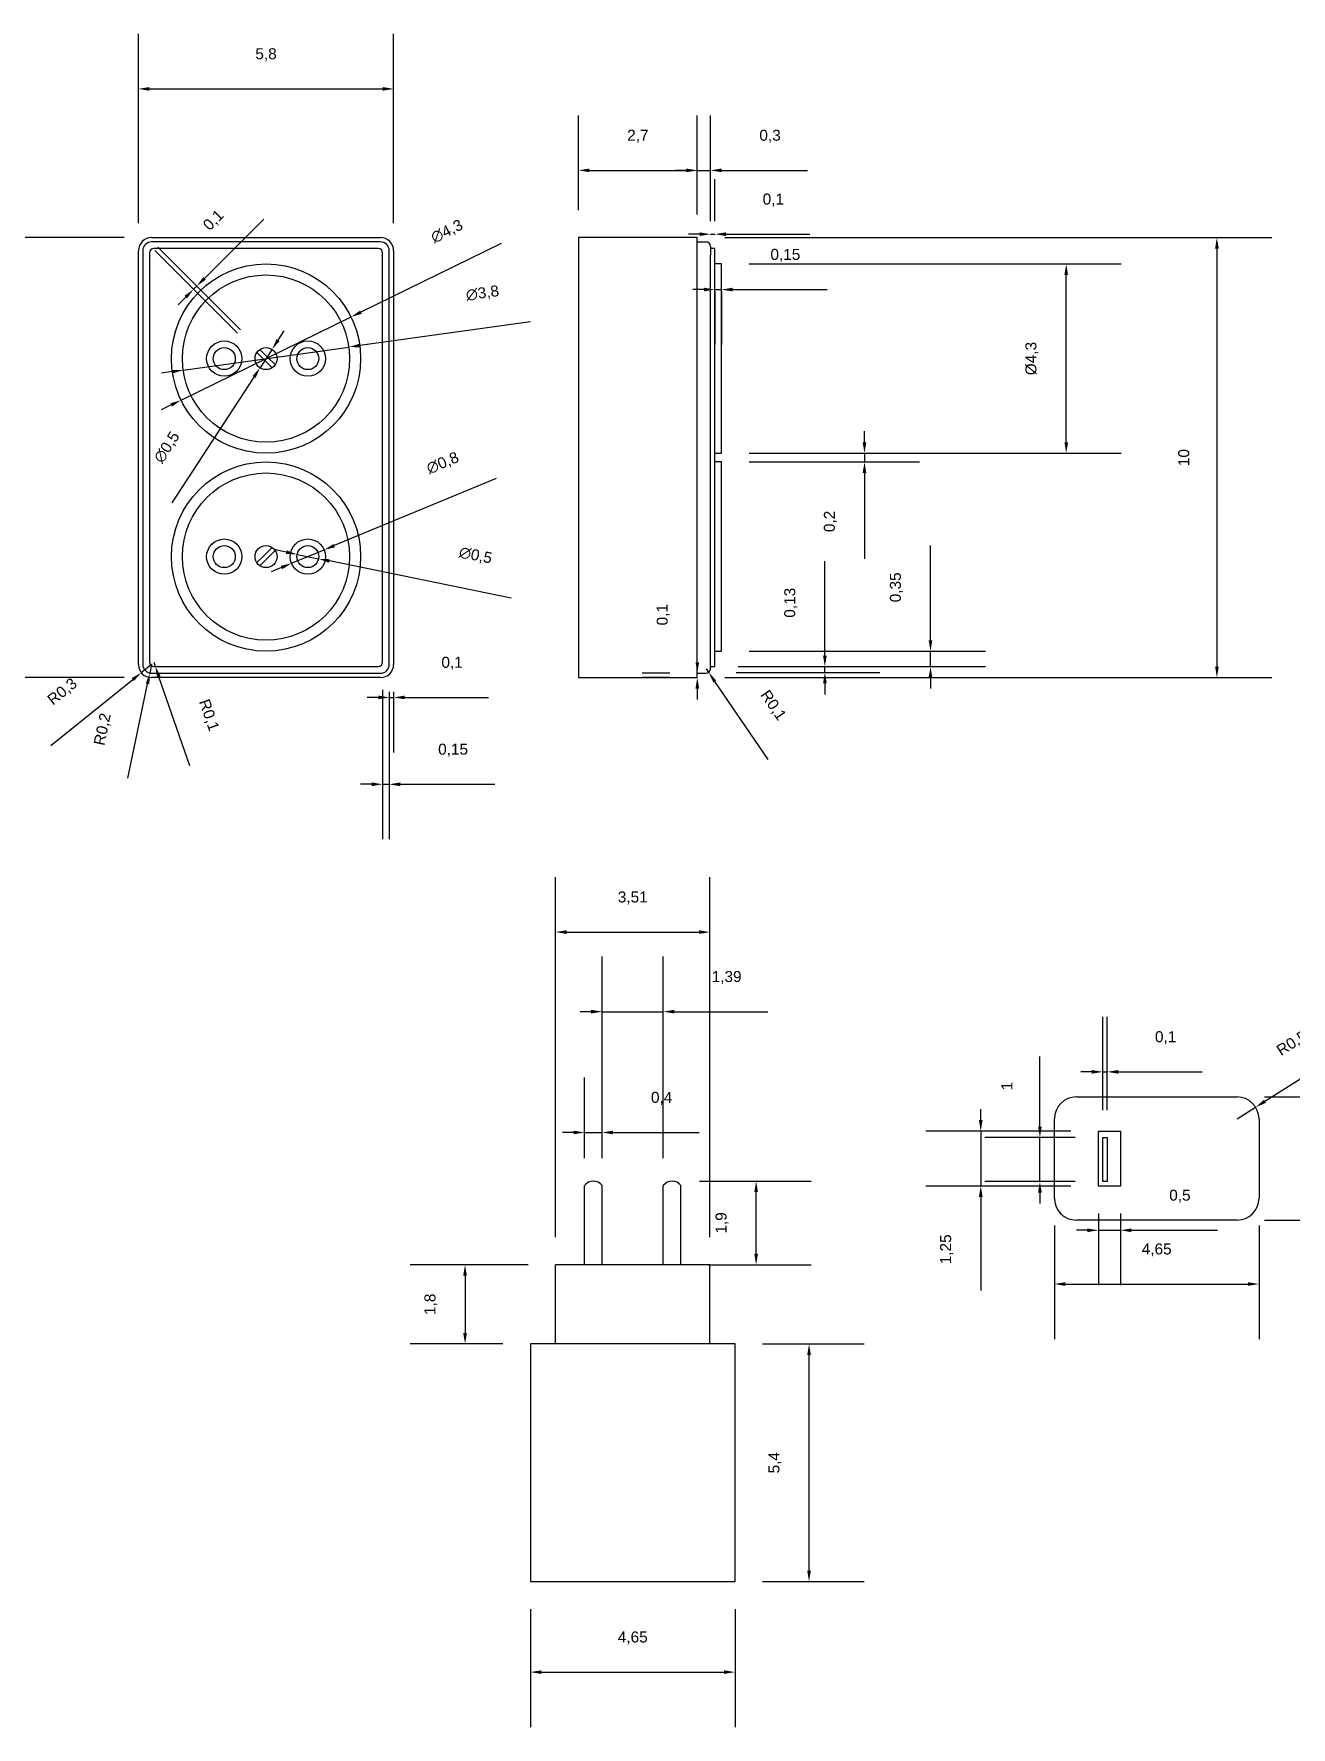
# Model space of a CAD drawing. Header units: millimetres. Extents: x -39.8 to 41.3, y -26.3 to 14.6.
# Drawn here: x -2.38 to 26.19, y -23.85 to 14.63 of the extents above; entities that cross this region are included whole.
import ezdxf

# ---------------------------------------------------------------- set-up
doc = ezdxf.new("R2010")
doc.units = ezdxf.units.MM
doc.layers.add('Размер', color=3, linetype='Continuous')
doc.styles.get("Standard").update_dxf_attribs({"font": 'arial.ttf'})
doc.dimstyles.new('ISO-25', dxfattribs={"dimtxt": 0.25, "dimasz": 0.25, "dimexe": 1.25, "dimexo": 0.625, "dimtad": 1, "dimtxsty": 'Standard', "dimcen": 2.5, "dimadec": 0, "dimazin": 0, "dimtfac": 1, "dimtmove": 0, "dimatfit": 3, "dimfxl": 1, "dimarcsym": 0})

# ---------------------------------------------------------------- blocks, each defined once
blk = doc.blocks.new('*D1')
at = {"layer": 'Defpoints', "color": 0, "transparency": 16777216}
for p in [(12.7, 11.527), (10, 10), (12.7, 10)]:
    blk.add_point(p, dxfattribs=at)
at = {"layer": 'Размер', "color": 0, "lineweight": -2, "transparency": 16777216}
for p, q in [((10, 10.625), (10, 12.777)), ((12.7, 10.625), (12.7, 12.777)), ((10.25, 11.527), (12.45, 11.527))]:
    blk.add_line(p, q, dxfattribs=at)
at = {"layer": 'Размер', "color": 0, "transparency": 16777216}
for points in [[(10.25, 11.569), (10.25, 11.485), (10, 11.527)], [(12.45, 11.569), (12.45, 11.485), (12.7, 11.527)]]:
    blk.add_solid(points, dxfattribs=at)
at = {"layer": 'Размер', "color": 0, "transparency": 16777216, "insert": (11.35, 12.302), "char_height": 0.25, "attachment_point": 5}
blk.add_mtext('2,7', dxfattribs=at)
blk = doc.blocks.new('*D2')
at = {"layer": 'Defpoints', "color": 0, "transparency": 16777216}
for p in [(13, 11.527), (12.7, 9.9), (13, 9.8)]:
    blk.add_point(p, dxfattribs=at)
at = {"layer": 'Размер', "color": 0, "lineweight": -2, "transparency": 16777216}
for p, q in [((12.7, 10.525), (12.7, 12.777)), ((13, 10.425), (13, 12.777)), ((12.45, 11.527), (12.2, 11.527)), ((12.7, 11.527), (13, 11.527)), ((13.25, 11.527), (15.205, 11.527))]:
    blk.add_line(p, q, dxfattribs=at)
at = {"layer": 'Размер', "color": 0, "transparency": 16777216}
for points in [[(12.45, 11.569), (12.45, 11.485), (12.7, 11.527)], [(13.25, 11.569), (13.25, 11.485), (13, 11.527)]]:
    blk.add_solid(points, dxfattribs=at)
at = {"layer": 'Размер', "color": 0, "transparency": 16777216, "insert": (14.353, 12.302), "char_height": 0.25, "attachment_point": 5}
blk.add_mtext('0,3', dxfattribs=at)
blk = doc.blocks.new('*D3')
at = {"layer": 'Defpoints', "color": 0, "transparency": 16777216}
for p in [(13.1, 10.077), (13, 9.75), (13.1, 9.75)]:
    blk.add_point(p, dxfattribs=at)
at = {"layer": 'Размер', "color": 0, "lineweight": -2, "transparency": 16777216}
for p, q in [((13, 10.375), (13, 11.327)), ((13.1, 10.375), (13.1, 11.327)), ((12.75, 10.077), (12.5, 10.077)), ((13, 10.077), (13.1, 10.077)), ((13.35, 10.077), (15.257, 10.077))]:
    blk.add_line(p, q, dxfattribs=at)
at = {"layer": 'Размер', "color": 0, "transparency": 16777216}
for points in [[(12.75, 10.118), (12.75, 10.035), (13, 10.077)], [(13.35, 10.118), (13.35, 10.035), (13.1, 10.077)]]:
    blk.add_solid(points, dxfattribs=at)
at = {"layer": 'Размер', "color": 0, "transparency": 16777216, "insert": (14.428, 10.852), "char_height": 0.25, "attachment_point": 5}
blk.add_mtext('0,1', dxfattribs=at)
blk = doc.blocks.new('*D4')
at = {"layer": 'Defpoints', "color": 0, "transparency": 16777216}
for p in [(13.1, 9.4), (13.25, 9.4), (13.25, 8.818)]:
    blk.add_point(p, dxfattribs=at)
at = {"layer": 'Размер', "color": 0, "lineweight": -2, "transparency": 16777216}
for p, q in [((12.85, 8.818), (12.6, 8.818)), ((13.1, 8.818), (13.25, 8.818)), ((13.1, 8.775), (13.1, 7.568)), ((13.25, 8.775), (13.25, 7.568)), ((13.5, 8.818), (15.651, 8.818))]:
    blk.add_line(p, q, dxfattribs=at)
at = {"layer": 'Размер', "color": 0, "transparency": 16777216}
for points in [[(12.85, 8.86), (12.85, 8.777), (13.1, 8.818)], [(13.5, 8.86), (13.5, 8.777), (13.25, 8.818)]]:
    blk.add_solid(points, dxfattribs=at)
at = {"layer": 'Размер', "color": 0, "transparency": 16777216, "insert": (14.701, 9.594), "char_height": 0.25, "attachment_point": 5}
blk.add_mtext('0,15', dxfattribs=at)
blk = doc.blocks.new('*D5')
at = {"layer": 'Defpoints', "color": 0, "transparency": 16777216}
for p in [(13.25, 5.1), (13.25, 4.9), (16.499, 4.9)]:
    blk.add_point(p, dxfattribs=at)
at = {"layer": 'Размер', "color": 0, "lineweight": -2, "transparency": 16777216}
for p, q in [((16.499, 5.35), (16.499, 5.6)), ((13.875, 5.1), (17.749, 5.1)), ((16.499, 5.1), (16.499, 4.9)), ((13.875, 4.9), (17.749, 4.9)), ((16.499, 4.65), (16.499, 2.697))]:
    blk.add_line(p, q, dxfattribs=at)
at = {"layer": 'Размер', "color": 0, "transparency": 16777216}
for points in [[(16.457, 5.35), (16.541, 5.35), (16.499, 5.1)], [(16.457, 4.65), (16.541, 4.65), (16.499, 4.9)]]:
    blk.add_solid(points, dxfattribs=at)
at = {"layer": 'Размер', "color": 0, "transparency": 16777216, "insert": (15.724, 3.549), "char_height": 0.25, "attachment_point": 5, "rotation": 90}
blk.add_mtext('0,2', dxfattribs=at)
blk = doc.blocks.new('*D6')
at = {"layer": 'Defpoints', "color": 0, "transparency": 16777216}
for p in [(13.25, 9.4), (21.083, 9.4), (13.25, 5.1)]:
    blk.add_point(p, dxfattribs=at)
at = {"layer": 'Размер', "color": 0, "lineweight": -2, "transparency": 16777216}
for p, q in [((13.875, 9.4), (22.333, 9.4)), ((21.083, 5.35), (21.083, 9.15)), ((13.875, 5.1), (22.333, 5.1))]:
    blk.add_line(p, q, dxfattribs=at)
at = {"layer": 'Размер', "color": 0, "transparency": 16777216}
for points in [[(21.042, 9.15), (21.125, 9.15), (21.083, 9.4)], [(21.042, 5.35), (21.125, 5.35), (21.083, 5.1)]]:
    blk.add_solid(points, dxfattribs=at)
at = {"layer": 'Размер', "color": 0, "transparency": 16777216, "insert": (20.304, 7.25), "char_height": 0.25, "attachment_point": 5, "rotation": 90}
blk.add_mtext('%%C4,3', dxfattribs=at)
blk = doc.blocks.new('*D7')
at = {"layer": 'Defpoints', "color": 0, "transparency": 16777216}
for p in [(12.9, 0.2), (12.957, 0.118)]:
    blk.add_point(p, dxfattribs=at)
at = {"layer": 'Размер', "color": 0, "lineweight": -2, "transparency": 16777216}
for p, q in [((12.9, 0.2), (12.957, 0.118)), ((14.313, -1.858), (13.098, -0.089))]:
    blk.add_line(p, q, dxfattribs=at)
at = {"layer": 'Размер', "color": 0, "transparency": 16777216}
blk.add_solid([(13.132, -0.065), (13.064, -0.112), (12.957, 0.118)], dxfattribs=at)
at = {"layer": 'Размер', "color": 0, "transparency": 16777216, "insert": (14.415, -0.638), "char_height": 0.25, "attachment_point": 5, "rotation": 304.4696}
blk.add_mtext('R0,1', dxfattribs=at)
blk = doc.blocks.new('*D8')
at = {"layer": 'Defpoints', "color": 0, "transparency": 16777216}
for p in [(12.7, 10), (12.7, 0), (24.507, 0)]:
    blk.add_point(p, dxfattribs=at)
at = {"layer": 'Размер', "color": 0, "lineweight": -2, "transparency": 16777216}
for p, q in [((13.325, 10), (25.757, 10)), ((24.507, 9.75), (24.507, 0.25)), ((13.325, 0), (25.757, 0))]:
    blk.add_line(p, q, dxfattribs=at)
at = {"layer": 'Размер', "color": 0, "transparency": 16777216}
for points in [[(24.466, 9.75), (24.549, 9.75), (24.507, 10)], [(24.466, 0.25), (24.549, 0.25), (24.507, 0)]]:
    blk.add_solid(points, dxfattribs=at)
at = {"layer": 'Размер', "color": 0, "transparency": 16777216, "insert": (23.755, 5), "char_height": 0.25, "attachment_point": 5, "rotation": 90}
blk.add_mtext('10', dxfattribs=at)
blk = doc.blocks.new('*D9')
at = {"layer": 'Defpoints', "color": 0, "transparency": 16777216}
for p in [(12.7, 0.1), (12.7, 0.1), (12.7, 0)]:
    blk.add_point(p, dxfattribs=at)
at = {"layer": 'Размер', "color": 0, "lineweight": -2, "transparency": 16777216}
for p, q in [((12.7, 0.35), (12.7, 2.257)), ((12.075, 0.1), (11.45, 0.1)), ((12.075, 0), (11.45, 0)), ((12.7, 0), (12.7, 0.1)), ((12.7, -0.25), (12.7, -0.5))]:
    blk.add_line(p, q, dxfattribs=at)
at = {"layer": 'Размер', "color": 0, "transparency": 16777216}
for points in [[(12.658, 0.35), (12.742, 0.35), (12.7, 0.1)], [(12.658, -0.25), (12.742, -0.25), (12.7, 0)]]:
    blk.add_solid(points, dxfattribs=at)
at = {"layer": 'Размер', "color": 0, "transparency": 16777216, "insert": (11.925, 1.428), "char_height": 0.25, "attachment_point": 5, "rotation": 90}
blk.add_mtext('0,1', dxfattribs=at)
blk = doc.blocks.new('*D10')
at = {"layer": 'Defpoints', "color": 0, "transparency": 16777216}
for p in [(12.957, 0.118), (13, 0.25), (15.599, 0.25)]:
    blk.add_point(p, dxfattribs=at)
at = {"layer": 'Размер', "color": 0, "lineweight": -2, "transparency": 16777216}
for p, q in [((15.599, 0.5), (15.599, 2.649)), ((13.582, 0.118), (16.849, 0.118)), ((13.625, 0.25), (16.849, 0.25)), ((15.599, 0.118), (15.599, 0.25)), ((15.599, -0.132), (15.599, -0.382))]:
    blk.add_line(p, q, dxfattribs=at)
at = {"layer": 'Размер', "color": 0, "transparency": 16777216}
for points in [[(15.557, 0.5), (15.641, 0.5), (15.599, 0.25)], [(15.557, -0.132), (15.641, -0.132), (15.599, 0.118)]]:
    blk.add_solid(points, dxfattribs=at)
at = {"layer": 'Размер', "color": 0, "transparency": 16777216, "insert": (14.824, 1.7), "char_height": 0.25, "attachment_point": 5, "rotation": 90}
blk.add_mtext('0,13', dxfattribs=at)
blk = doc.blocks.new('*D11')
at = {"layer": 'Defpoints', "color": 0, "transparency": 16777216}
for p in [(13.25, 0.6), (17.999, 0.6), (13.1, 0.25)]:
    blk.add_point(p, dxfattribs=at)
at = {"layer": 'Размер', "color": 0, "lineweight": -2, "transparency": 16777216}
for p, q in [((17.999, 0.85), (17.999, 3.001)), ((13.875, 0.6), (19.249, 0.6)), ((17.999, 0.25), (17.999, 0.6)), ((13.725, 0.25), (19.249, 0.25)), ((17.999, 0), (17.999, -0.25))]:
    blk.add_line(p, q, dxfattribs=at)
at = {"layer": 'Размер', "color": 0, "transparency": 16777216}
for points in [[(17.957, 0.85), (18.041, 0.85), (17.999, 0.6)], [(17.957, 0), (18.041, 0), (17.999, 0.25)]]:
    blk.add_solid(points, dxfattribs=at)
at = {"layer": 'Размер', "color": 0, "transparency": 16777216, "insert": (17.224, 2.051), "char_height": 0.25, "attachment_point": 5, "rotation": 90}
blk.add_mtext('0,35', dxfattribs=at)
blk = doc.blocks.new('*D12')
at = {"layer": 'Defpoints', "color": 0, "transparency": 16777216}
for p in [(5.8, 13.379), (0, 9.7), (5.8, 9.7)]:
    blk.add_point(p, dxfattribs=at)
at = {"layer": 'Размер', "color": 0, "lineweight": -2, "transparency": 16777216}
for p, q in [((0, 10.325), (0, 14.629)), ((5.8, 10.325), (5.8, 14.629)), ((0.25, 13.379), (5.55, 13.379))]:
    blk.add_line(p, q, dxfattribs=at)
at = {"layer": 'Размер', "color": 0, "transparency": 16777216}
for points in [[(0.25, 13.421), (0.25, 13.337), (0, 13.379)], [(5.55, 13.421), (5.55, 13.337), (5.8, 13.379)]]:
    blk.add_solid(points, dxfattribs=at)
at = {"layer": 'Размер', "color": 0, "transparency": 16777216, "insert": (2.9, 14.154), "char_height": 0.25, "attachment_point": 5}
blk.add_mtext('5,8', dxfattribs=at)
blk = doc.blocks.new('*D13')
at = {"layer": 'Defpoints', "color": 0, "transparency": 16777216}
for p in [(0.3, 10), (-4.516, 0), (0.3, 0)]:
    blk.add_point(p, dxfattribs=at)
at = {"layer": 'Размер', "color": 0, "lineweight": -2, "transparency": 16777216}
for p, q in [((-0.325, 10), (-5.766, 10)), ((-4.516, 9.75), (-4.516, 0.25)), ((-0.325, 0), (-5.766, 0))]:
    blk.add_line(p, q, dxfattribs=at)
at = {"layer": 'Размер', "color": 0, "transparency": 16777216}
for points in [[(-4.558, 9.75), (-4.475, 9.75), (-4.516, 10)], [(-4.558, 0.25), (-4.475, 0.25), (-4.516, 0)]]:
    blk.add_solid(points, dxfattribs=at)
at = {"layer": 'Размер', "color": 0, "transparency": 16777216, "insert": (-5.269, 5), "char_height": 0.25, "attachment_point": 5, "rotation": 90}
blk.add_mtext('10', dxfattribs=at)
blk = doc.blocks.new('*D14')
at = {"layer": 'Defpoints', "color": 0, "transparency": 16777216}
for p in [(5.7, 0.3), (5.8, 0.3), (5.8, -0.451)]:
    blk.add_point(p, dxfattribs=at)
at = {"layer": 'Размер', "color": 0, "lineweight": -2, "transparency": 16777216}
for p, q in [((5.7, -0.325), (5.7, -1.701)), ((5.8, -0.325), (5.8, -1.701)), ((5.45, -0.451), (5.2, -0.451)), ((5.7, -0.451), (5.8, -0.451)), ((6.05, -0.451), (7.957, -0.451))]:
    blk.add_line(p, q, dxfattribs=at)
at = {"layer": 'Размер', "color": 0, "transparency": 16777216}
for points in [[(5.45, -0.409), (5.45, -0.492), (5.7, -0.451)], [(6.05, -0.409), (6.05, -0.492), (5.8, -0.451)]]:
    blk.add_solid(points, dxfattribs=at)
at = {"layer": 'Размер', "color": 0, "transparency": 16777216, "insert": (7.128, 0.325), "char_height": 0.25, "attachment_point": 5}
blk.add_mtext('0,1', dxfattribs=at)
blk = doc.blocks.new('*D15')
at = {"layer": 'Defpoints', "color": 0, "transparency": 16777216}
for p in [(5.55, 0.35), (5.7, 0.3), (5.7, -2.425)]:
    blk.add_point(p, dxfattribs=at)
at = {"layer": 'Размер', "color": 0, "lineweight": -2, "transparency": 16777216}
for p, q in [((5.55, -0.275), (5.55, -3.675)), ((5.7, -0.325), (5.7, -3.675)), ((5.3, -2.425), (5.05, -2.425)), ((5.55, -2.425), (5.7, -2.425)), ((5.95, -2.425), (8.101, -2.425))]:
    blk.add_line(p, q, dxfattribs=at)
at = {"layer": 'Размер', "color": 0, "transparency": 16777216}
for points in [[(5.3, -2.383), (5.3, -2.467), (5.55, -2.425)], [(5.95, -2.383), (5.95, -2.467), (5.7, -2.425)]]:
    blk.add_solid(points, dxfattribs=at)
at = {"layer": 'Размер', "color": 0, "transparency": 16777216, "insert": (7.151, -1.65), "char_height": 0.25, "attachment_point": 5}
blk.add_mtext('0,15', dxfattribs=at)
blk = doc.blocks.new('*D16')
at = {"layer": 'Defpoints', "color": 0, "transparency": 16777216}
for p in [(0.066, 0.112), (0.3, 0.3)]:
    blk.add_point(p, dxfattribs=at)
at = {"layer": 'Размер', "color": 0, "lineweight": -2, "transparency": 16777216}
for p, q in [((0.3, 0.3), (0.066, 0.112)), ((-1.991, -1.544), (-0.128, -0.045))]:
    blk.add_line(p, q, dxfattribs=at)
at = {"layer": 'Размер', "color": 0, "transparency": 16777216}
blk.add_solid([(-0.155, -0.012), (-0.102, -0.077), (0.066, 0.112)], dxfattribs=at)
at = {"layer": 'Размер', "color": 0, "transparency": 16777216, "insert": (-1.72, -0.33), "char_height": 0.25, "attachment_point": 5, "rotation": 38.8229}
blk.add_mtext('R0,3', dxfattribs=at)
blk = doc.blocks.new('*D17')
at = {"layer": 'Defpoints', "color": 0, "transparency": 16777216}
for p in [(0.259, 0.104), (0.3, 0.3)]:
    blk.add_point(p, dxfattribs=at)
at = {"layer": 'Размер', "color": 0, "lineweight": -2, "transparency": 16777216}
for p, q in [((0.3, 0.3), (0.259, 0.104)), ((-0.24, -2.286), (0.208, -0.14))]:
    blk.add_line(p, q, dxfattribs=at)
at = {"layer": 'Размер', "color": 0, "transparency": 16777216}
blk.add_solid([(0.167, -0.132), (0.249, -0.149), (0.259, 0.104)], dxfattribs=at)
at = {"layer": 'Размер', "color": 0, "transparency": 16777216, "insert": (-0.801, -1.177), "char_height": 0.25, "attachment_point": 5, "rotation": 78.1953}
blk.add_mtext('R0,2', dxfattribs=at)
blk = doc.blocks.new('*D18')
at = {"layer": 'Defpoints', "color": 0, "transparency": 16777216}
for p in [(0.35, 0.35), (0.383, 0.256)]:
    blk.add_point(p, dxfattribs=at)
at = {"layer": 'Размер', "color": 0, "lineweight": -2, "transparency": 16777216}
for p, q in [((0.35, 0.35), (0.383, 0.256)), ((1.169, -2.008), (0.465, 0.019))]:
    blk.add_line(p, q, dxfattribs=at)
blk.add_arc((0.35, 0.35), 0.1, 270, 289.1562, dxfattribs=at)
at = {"layer": 'Размер', "color": 0, "transparency": 16777216}
blk.add_solid([(0.504, 0.033), (0.425, 0.006), (0.383, 0.256)], dxfattribs=at)
at = {"layer": 'Размер', "color": 0, "transparency": 16777216, "insert": (1.59, -0.858), "char_height": 0.25, "attachment_point": 5, "rotation": 289.1562}
blk.add_mtext('R0,1', dxfattribs=at)
blk = doc.blocks.new('*D19')
at = {"layer": 'Defpoints', "color": 0, "transparency": 16777216}
for p in [(4.831, 8.195), (0.969, 6.305)]:
    blk.add_point(p, dxfattribs=at)
at = {"layer": 'Размер', "color": 0, "lineweight": -2, "transparency": 16777216}
for p, q in [((8.246, 9.864), (5.056, 8.304)), ((0.969, 6.305), (4.831, 8.195)), ((0.744, 6.196), (0.519, 6.086))]:
    blk.add_line(p, q, dxfattribs=at)
at = {"layer": 'Размер', "color": 0, "transparency": 16777216}
for points in [[(5.038, 8.342), (5.074, 8.267), (4.831, 8.195)], [(0.726, 6.233), (0.762, 6.158), (0.969, 6.305)]]:
    blk.add_solid(points, dxfattribs=at)
at = {"layer": 'Размер', "color": 0, "transparency": 16777216, "insert": (7.015, 10.13), "char_height": 0.25, "attachment_point": 5, "rotation": 26.0613}
blk.add_mtext('∅4,3', dxfattribs=at)
blk = doc.blocks.new('*D20')
at = {"layer": 'Defpoints', "color": 0, "transparency": 16777216}
for p in [(4.782, 7.512), (1.018, 6.988)]:
    blk.add_point(p, dxfattribs=at)
at = {"layer": 'Размер', "color": 0, "lineweight": -2, "transparency": 16777216}
for p, q in [((8.907, 8.087), (5.029, 7.547)), ((1.018, 6.988), (4.782, 7.512)), ((0.771, 6.953), (0.523, 6.919))]:
    blk.add_line(p, q, dxfattribs=at)
at = {"layer": 'Размер', "color": 0, "transparency": 16777216}
for points in [[(5.024, 7.588), (5.035, 7.506), (4.782, 7.512)], [(0.765, 6.994), (0.776, 6.912), (1.018, 6.988)]]:
    blk.add_solid(points, dxfattribs=at)
at = {"layer": 'Размер', "color": 0, "transparency": 16777216, "insert": (7.82, 8.723), "char_height": 0.25, "attachment_point": 5, "rotation": 7.9355}
blk.add_mtext('∅3,8', dxfattribs=at)
blk = doc.blocks.new('*D21')
at = {"layer": 'Defpoints', "color": 0, "transparency": 16777216}
for p in [(3.036, 7.46), (2.764, 7.04)]:
    blk.add_point(p, dxfattribs=at)
at = {"layer": 'Размер', "color": 0, "lineweight": -2, "transparency": 16777216}
for p, q in [((3.173, 7.669), (3.309, 7.879)), ((3.036, 7.46), (2.764, 7.04)), ((0.77, 3.974), (2.627, 6.831))]:
    blk.add_line(p, q, dxfattribs=at)
at = {"layer": 'Размер', "color": 0, "transparency": 16777216}
for points in [[(3.138, 7.692), (3.207, 7.646), (3.036, 7.46)], [(2.593, 6.854), (2.662, 6.808), (2.764, 7.04)]]:
    blk.add_solid(points, dxfattribs=at)
at = {"layer": 'Размер', "color": 0, "transparency": 16777216, "insert": (0.656, 5.228), "char_height": 0.25, "attachment_point": 5, "rotation": 56.9714}
blk.add_mtext('∅0,5', dxfattribs=at)
blk = doc.blocks.new('*D22')
at = {"layer": 'Defpoints', "color": 0, "transparency": 16777216}
for p in [(1.325, 8.896), (2.691, 7.388), (2.762, 7.459)]:
    blk.add_point(p, dxfattribs=at)
at = {"layer": 'Размер', "color": 0, "lineweight": -2, "transparency": 16777216}
for p, q in [((1.501, 9.073), (2.85, 10.421)), ((2.249, 7.83), (0.37, 9.709)), ((2.32, 7.901), (0.441, 9.78)), ((1.254, 8.825), (1.325, 8.896)), ((1.077, 8.649), (0.9, 8.472))]:
    blk.add_line(p, q, dxfattribs=at)
at = {"layer": 'Размер', "color": 0, "transparency": 16777216}
for points in [[(1.472, 9.102), (1.531, 9.043), (1.325, 8.896)], [(1.048, 8.678), (1.107, 8.619), (1.254, 8.825)]]:
    blk.add_solid(points, dxfattribs=at)
at = {"layer": 'Размер', "color": 0, "transparency": 16777216, "insert": (1.716, 10.384), "char_height": 0.25, "attachment_point": 5, "rotation": 45}
blk.add_mtext('0,1', dxfattribs=at)
blk = doc.blocks.new('*D23')
at = {"layer": 'Defpoints', "color": 0, "transparency": 16777216}
for p in [(4.22, 2.903), (3.48, 2.597)]:
    blk.add_point(p, dxfattribs=at)
at = {"layer": 'Размер', "color": 0, "lineweight": -2, "transparency": 16777216}
for p, q in [((8.131, 4.523), (4.451, 2.999)), ((3.48, 2.597), (4.22, 2.903)), ((3.249, 2.501), (3.019, 2.406))]:
    blk.add_line(p, q, dxfattribs=at)
at = {"layer": 'Размер', "color": 0, "transparency": 16777216}
for points in [[(4.435, 3.037), (4.466, 2.96), (4.22, 2.903)], [(3.234, 2.54), (3.265, 2.463), (3.48, 2.597)]]:
    blk.add_solid(points, dxfattribs=at)
at = {"layer": 'Размер', "color": 0, "transparency": 16777216, "insert": (6.919, 4.865), "char_height": 0.25, "attachment_point": 5, "rotation": 22.5031}
blk.add_mtext('∅0,8', dxfattribs=at)
blk = doc.blocks.new('*D24')
at = {"layer": 'Defpoints', "color": 0, "transparency": 16777216}
for p in [(3.605, 2.8), (4.095, 2.7)]:
    blk.add_point(p, dxfattribs=at)
at = {"layer": 'Размер', "color": 0, "lineweight": -2, "transparency": 16777216}
for p, q in [((3.36, 2.85), (3.115, 2.901)), ((3.605, 2.8), (4.095, 2.7)), ((8.472, 1.802), (4.34, 2.65))]:
    blk.add_line(p, q, dxfattribs=at)
at = {"layer": 'Размер', "color": 0, "transparency": 16777216}
for points in [[(3.369, 2.891), (3.352, 2.81), (3.605, 2.8)], [(4.348, 2.69), (4.331, 2.609), (4.095, 2.7)]]:
    blk.add_solid(points, dxfattribs=at)
at = {"layer": 'Размер', "color": 0, "transparency": 16777216, "insert": (7.659, 2.765), "char_height": 0.25, "attachment_point": 5, "rotation": 348.4136}
blk.add_mtext('∅0,5', dxfattribs=at)
blk = doc.blocks.new('*D30')
at = {"layer": 'Defpoints', "color": 0, "transparency": 16777216}
for p in [(21.814, -10.304), (19.141, -11.554), (21.814, -11.554)]:
    blk.add_point(p, dxfattribs=at)
at = {"layer": 'Размер', "color": 0, "lineweight": -2, "transparency": 16777216}
for p, q in [((19.141, -10.054), (19.141, -9.804)), ((21.189, -10.304), (17.891, -10.304)), ((19.141, -10.304), (19.141, -11.554)), ((21.189, -11.554), (17.891, -11.554)), ((19.141, -11.804), (19.141, -13.932))]:
    blk.add_line(p, q, dxfattribs=at)
at = {"layer": 'Размер', "color": 0, "transparency": 16777216}
for points in [[(19.099, -10.054), (19.183, -10.054), (19.141, -10.304)], [(19.099, -11.804), (19.183, -11.804), (19.141, -11.554)]]:
    blk.add_solid(points, dxfattribs=at)
at = {"layer": 'Размер', "color": 0, "transparency": 16777216, "insert": (18.366, -12.993), "char_height": 0.25, "attachment_point": 5, "rotation": 90}
blk.add_mtext('1,25', dxfattribs=at)
blk = doc.blocks.new('*D31')
at = {"layer": 'Defpoints', "color": 0, "transparency": 16777216}
for p in [(20.485, -10.454), (21.914, -10.454), (21.914, -11.454)]:
    blk.add_point(p, dxfattribs=at)
at = {"layer": 'Размер', "color": 0, "lineweight": -2, "transparency": 16777216}
for p, q in [((20.485, -10.204), (20.485, -8.612)), ((21.289, -10.454), (19.235, -10.454)), ((20.485, -11.454), (20.485, -10.454)), ((21.289, -11.454), (19.235, -11.454)), ((20.485, -11.704), (20.485, -11.954))]:
    blk.add_line(p, q, dxfattribs=at)
at = {"layer": 'Размер', "color": 0, "transparency": 16777216}
for points in [[(20.444, -10.204), (20.527, -10.204), (20.485, -10.454)], [(20.444, -11.704), (20.527, -11.704), (20.485, -11.454)]]:
    blk.add_solid(points, dxfattribs=at)
at = {"layer": 'Размер', "color": 0, "transparency": 16777216, "insert": (19.735, -9.283), "char_height": 0.25, "attachment_point": 5, "rotation": 90}
blk.add_mtext('1', dxfattribs=at)
blk = doc.blocks.new('*D32')
at = {"layer": 'Defpoints', "color": 0, "transparency": 16777216}
for p in [(22.014, -8.96), (21.914, -10.454), (22.014, -10.454)]:
    blk.add_point(p, dxfattribs=at)
at = {"layer": 'Размер', "color": 0, "lineweight": -2, "transparency": 16777216}
for p, q in [((21.914, -9.829), (21.914, -7.71)), ((22.014, -9.829), (22.014, -7.71)), ((21.664, -8.96), (21.414, -8.96)), ((21.914, -8.96), (22.014, -8.96)), ((22.264, -8.96), (24.171, -8.96))]:
    blk.add_line(p, q, dxfattribs=at)
at = {"layer": 'Размер', "color": 0, "transparency": 16777216}
for points in [[(21.664, -8.918), (21.664, -9.001), (21.914, -8.96)], [(22.264, -8.918), (22.264, -9.001), (22.014, -8.96)]]:
    blk.add_solid(points, dxfattribs=at)
at = {"layer": 'Размер', "color": 0, "transparency": 16777216, "insert": (23.342, -8.184), "char_height": 0.25, "attachment_point": 5}
blk.add_mtext('0,1', dxfattribs=at)
blk = doc.blocks.new('*D33')
at = {"layer": 'Defpoints', "color": 0, "transparency": 16777216}
for p in [(25.387, -9.763), (24.964, -10.029)]:
    blk.add_point(p, dxfattribs=at)
at = {"layer": 'Размер', "color": 0, "lineweight": -2, "transparency": 16777216}
for p, q in [((27.458, -8.46), (25.599, -9.63)), ((24.964, -10.029), (25.387, -9.763))]:
    blk.add_line(p, q, dxfattribs=at)
at = {"layer": 'Размер', "color": 0, "transparency": 16777216}
blk.add_solid([(25.576, -9.595), (25.621, -9.665), (25.387, -9.763)], dxfattribs=at)
at = {"layer": 'Размер', "color": 0, "transparency": 16777216, "insert": (26.221, -8.322), "char_height": 0.25, "attachment_point": 5, "rotation": 32.178}
blk.add_mtext('R0,5', dxfattribs=at)
blk = doc.blocks.new('*D34')
at = {"layer": 'Defpoints', "color": 0, "transparency": 16777216}
for p in [(20.814, -11.829), (25.464, -11.829), (25.464, -13.782)]:
    blk.add_point(p, dxfattribs=at)
at = {"layer": 'Размер', "color": 0, "lineweight": -2, "transparency": 16777216}
for p, q in [((20.814, -12.454), (20.814, -15.032)), ((25.464, -12.454), (25.464, -15.032)), ((21.064, -13.782), (25.214, -13.782))]:
    blk.add_line(p, q, dxfattribs=at)
at = {"layer": 'Размер', "color": 0, "transparency": 16777216}
for points in [[(21.064, -13.74), (21.064, -13.824), (20.814, -13.782)], [(25.214, -13.74), (25.214, -13.824), (25.464, -13.782)]]:
    blk.add_solid(points, dxfattribs=at)
at = {"layer": 'Размер', "color": 0, "transparency": 16777216, "insert": (23.139, -13.007), "char_height": 0.25, "attachment_point": 5}
blk.add_mtext('4,65', dxfattribs=at)
blk = doc.blocks.new('*D35')
at = {"layer": 'Defpoints', "color": 0, "transparency": 16777216}
for p in [(24.964, -9.529), (27.775, -9.529), (24.964, -12.329)]:
    blk.add_point(p, dxfattribs=at)
at = {"layer": 'Размер', "color": 0, "lineweight": -2, "transparency": 16777216}
for p, q in [((25.589, -9.529), (29.025, -9.529)), ((27.775, -12.079), (27.775, -9.779)), ((25.589, -12.329), (29.025, -12.329))]:
    blk.add_line(p, q, dxfattribs=at)
at = {"layer": 'Размер', "color": 0, "transparency": 16777216}
for points in [[(27.733, -9.779), (27.817, -9.779), (27.775, -9.529)], [(27.733, -12.079), (27.817, -12.079), (27.775, -12.329)]]:
    blk.add_solid(points, dxfattribs=at)
at = {"layer": 'Размер', "color": 0, "transparency": 16777216, "insert": (27, -10.929), "char_height": 0.25, "attachment_point": 5, "rotation": 90}
blk.add_mtext('2,8', dxfattribs=at)
blk = doc.blocks.new('*D36')
at = {"layer": 'Defpoints', "color": 0, "transparency": 16777216}
for p in [(21.814, -11.554), (22.314, -11.554), (22.314, -12.56)]:
    blk.add_point(p, dxfattribs=at)
at = {"layer": 'Размер', "color": 0, "lineweight": -2, "transparency": 16777216}
for p, q in [((21.814, -12.179), (21.814, -13.81)), ((22.314, -12.179), (22.314, -13.81)), ((21.564, -12.56), (21.314, -12.56)), ((21.814, -12.56), (22.314, -12.56)), ((22.564, -12.56), (24.521, -12.56))]:
    blk.add_line(p, q, dxfattribs=at)
at = {"layer": 'Размер', "color": 0, "transparency": 16777216}
for points in [[(21.564, -12.518), (21.564, -12.602), (21.814, -12.56)], [(22.564, -12.518), (22.564, -12.602), (22.314, -12.56)]]:
    blk.add_solid(points, dxfattribs=at)
at = {"layer": 'Размер', "color": 0, "transparency": 16777216, "insert": (23.667, -11.785), "char_height": 0.25, "attachment_point": 5}
blk.add_mtext('0,5', dxfattribs=at)
blk = doc.blocks.new('*D44')
at = {"layer": 'Defpoints', "color": 0, "transparency": 16777216}
for p in [(10.538, -10.338), (10.138, -11.543), (10.538, -11.543)]:
    blk.add_point(p, dxfattribs=at)
at = {"layer": 'Размер', "color": 0, "lineweight": -2, "transparency": 16777216}
for p, q in [((10.138, -10.918), (10.138, -9.088)), ((10.538, -10.918), (10.538, -9.088)), ((9.888, -10.338), (9.638, -10.338)), ((10.138, -10.338), (10.538, -10.338)), ((10.788, -10.338), (12.742, -10.338))]:
    blk.add_line(p, q, dxfattribs=at)
at = {"layer": 'Размер', "color": 0, "transparency": 16777216}
for points in [[(9.888, -10.296), (9.888, -10.379), (10.138, -10.338)], [(10.788, -10.296), (10.788, -10.379), (10.538, -10.338)]]:
    blk.add_solid(points, dxfattribs=at)
at = {"layer": 'Размер', "color": 0, "transparency": 16777216, "insert": (11.89, -9.563), "char_height": 0.25, "attachment_point": 5}
blk.add_mtext('0,4', dxfattribs=at)
blk = doc.blocks.new('*D45')
at = {"layer": 'Defpoints', "color": 0, "transparency": 16777216}
for p in [(11.928, -7.592), (10.538, -11.543), (11.928, -11.543)]:
    blk.add_point(p, dxfattribs=at)
at = {"layer": 'Размер', "color": 0, "lineweight": -2, "transparency": 16777216}
for p, q in [((10.538, -10.918), (10.538, -6.342)), ((11.928, -10.918), (11.928, -6.342)), ((10.288, -7.592), (10.038, -7.592)), ((10.538, -7.592), (11.928, -7.592)), ((12.178, -7.592), (14.304, -7.592))]:
    blk.add_line(p, q, dxfattribs=at)
at = {"layer": 'Размер', "color": 0, "transparency": 16777216}
for points in [[(10.288, -7.55), (10.288, -7.634), (10.538, -7.592)], [(12.178, -7.55), (12.178, -7.634), (11.928, -7.592)]]:
    blk.add_solid(points, dxfattribs=at)
at = {"layer": 'Размер', "color": 0, "transparency": 16777216, "insert": (13.366, -6.817), "char_height": 0.25, "attachment_point": 5}
blk.add_mtext('1,39', dxfattribs=at)
blk = doc.blocks.new('*D46')
at = {"layer": 'Defpoints', "color": 0, "transparency": 16777216}
for p in [(12.128, -11.443), (14.037, -11.443), (12.328, -13.343)]:
    blk.add_point(p, dxfattribs=at)
at = {"layer": 'Размер', "color": 0, "lineweight": -2, "transparency": 16777216}
for p, q in [((12.753, -11.443), (15.287, -11.443)), ((14.037, -13.093), (14.037, -11.693)), ((12.953, -13.343), (15.287, -13.343))]:
    blk.add_line(p, q, dxfattribs=at)
at = {"layer": 'Размер', "color": 0, "transparency": 16777216}
for points in [[(13.995, -11.693), (14.079, -11.693), (14.037, -11.443)], [(13.995, -13.093), (14.079, -13.093), (14.037, -13.343)]]:
    blk.add_solid(points, dxfattribs=at)
at = {"layer": 'Размер', "color": 0, "transparency": 16777216, "insert": (13.262, -12.393), "char_height": 0.25, "attachment_point": 5, "rotation": 90}
blk.add_mtext('1,9', dxfattribs=at)
blk = doc.blocks.new('*D47')
at = {"layer": 'Defpoints', "color": 0, "transparency": 16777216}
for p in [(9.478, -13.343), (7.423, -15.143), (8.908, -15.143)]:
    blk.add_point(p, dxfattribs=at)
at = {"layer": 'Размер', "color": 0, "lineweight": -2, "transparency": 16777216}
for p, q in [((8.853, -13.343), (6.173, -13.343)), ((7.423, -13.593), (7.423, -14.893)), ((8.283, -15.143), (6.173, -15.143))]:
    blk.add_line(p, q, dxfattribs=at)
at = {"layer": 'Размер', "color": 0, "transparency": 16777216}
for points in [[(7.381, -13.593), (7.464, -13.593), (7.423, -13.343)], [(7.381, -14.893), (7.464, -14.893), (7.423, -15.143)]]:
    blk.add_solid(points, dxfattribs=at)
at = {"layer": 'Размер', "color": 0, "transparency": 16777216, "insert": (6.648, -14.243), "char_height": 0.25, "attachment_point": 5, "rotation": 90}
blk.add_mtext('1,8', dxfattribs=at)
blk = doc.blocks.new('*D48')
at = {"layer": 'Defpoints', "color": 0, "transparency": 16777216}
for p in [(13.558, -15.143), (15.239, -15.143), (13.558, -20.543)]:
    blk.add_point(p, dxfattribs=at)
at = {"layer": 'Размер', "color": 0, "lineweight": -2, "transparency": 16777216}
for p, q in [((14.183, -15.143), (16.489, -15.143)), ((15.239, -20.293), (15.239, -15.393)), ((14.183, -20.543), (16.489, -20.543))]:
    blk.add_line(p, q, dxfattribs=at)
at = {"layer": 'Размер', "color": 0, "transparency": 16777216}
for points in [[(15.198, -15.393), (15.281, -15.393), (15.239, -15.143)], [(15.198, -20.293), (15.281, -20.293), (15.239, -20.543)]]:
    blk.add_solid(points, dxfattribs=at)
at = {"layer": 'Размер', "color": 0, "transparency": 16777216, "insert": (14.465, -17.843), "char_height": 0.25, "attachment_point": 5, "rotation": 90}
blk.add_mtext('5,4', dxfattribs=at)
blk = doc.blocks.new('*D49')
at = {"layer": 'Defpoints', "color": 0, "transparency": 16777216}
for p in [(8.908, -20.543), (13.558, -20.543), (13.558, -22.601)]:
    blk.add_point(p, dxfattribs=at)
at = {"layer": 'Размер', "color": 0, "lineweight": -2, "transparency": 16777216}
for p, q in [((8.908, -21.168), (8.908, -23.851)), ((13.558, -21.168), (13.558, -23.851)), ((9.158, -22.601), (13.308, -22.601))]:
    blk.add_line(p, q, dxfattribs=at)
at = {"layer": 'Размер', "color": 0, "transparency": 16777216}
for points in [[(9.158, -22.56), (9.158, -22.643), (8.908, -22.601)], [(13.308, -22.56), (13.308, -22.643), (13.558, -22.601)]]:
    blk.add_solid(points, dxfattribs=at)
at = {"layer": 'Размер', "color": 0, "transparency": 16777216, "insert": (11.233, -21.826), "char_height": 0.25, "attachment_point": 5}
blk.add_mtext('4,65', dxfattribs=at)
blk = doc.blocks.new('*D50')
at = {"layer": 'Defpoints', "color": 0, "transparency": 16777216}
for p in [(12.988, -5.784), (9.478, -13.343), (12.988, -13.343)]:
    blk.add_point(p, dxfattribs=at)
at = {"layer": 'Размер', "color": 0, "lineweight": -2, "transparency": 16777216}
for p, q in [((9.478, -12.718), (9.478, -4.534)), ((12.988, -12.718), (12.988, -4.534)), ((9.728, -5.784), (12.738, -5.784))]:
    blk.add_line(p, q, dxfattribs=at)
at = {"layer": 'Размер', "color": 0, "transparency": 16777216}
for points in [[(9.728, -5.742), (9.728, -5.825), (9.478, -5.784)], [(12.738, -5.742), (12.738, -5.825), (12.988, -5.784)]]:
    blk.add_solid(points, dxfattribs=at)
at = {"layer": 'Размер', "color": 0, "transparency": 16777216, "insert": (11.233, -5.009), "char_height": 0.25, "attachment_point": 5}
blk.add_mtext('3,51', dxfattribs=at)

msp = doc.modelspace()

# ---------------------------------------------------------------- linework, layer by layer
for p, q in [((0, 0.3), (0, 9.7)), ((0.1, 9.7), (0.1, 0.3)), ((0.25, 9.65), (0.25, 0.35)), ((0.3, 10), (5.5, 10)), ((5.5, 9.9), (0.3, 9.9)), ((5.45, 9.75), (0.35, 9.75)), ((5.55, 0.35), (5.55, 9.65)), ((5.7, 0.3), (5.7, 9.7)), ((5.8, 9.7), (5.8, 0.3)), ((12.7, 10), (10, 10)), ((10, 10), (10, 0)), ((12.7, 0), (12.7, 10)), ((12.7, 9.9), (12.7, 9.9)), ((12.7, 9.9), (12.9, 9.9)), ((13, 9.8), (13, 9.6)), ((13.1, 9.75), (13, 9.75)), ((13.1, 0.25), (13.1, 9.75)), ((13, 0.4), (13, 9.6)), ((13.25, 9.4), (13.1, 9.4)), ((13.25, 5.1), (13.25, 9.4)), ((2.865, 7.215), (2.691, 7.388)), ((2.935, 7.285), (2.762, 7.459)), ((2.865, 7.215), (3.038, 7.041)), ((2.935, 7.285), (3.109, 7.112)), ((13.1, 5.1), (13.25, 5.1)), ((13.25, 4.9), (13.1, 4.9)), ((13.25, 0.6), (13.25, 4.9)), ((2.865, 2.785), (2.691, 2.612)), ((2.935, 2.715), (2.762, 2.541)), ((2.865, 2.785), (3.038, 2.959)), ((2.935, 2.715), (3.109, 2.888)), ((13, 0.2), (13, 0.4)), ((13.1, 0.6), (13.25, 0.6)), ((0.3, 0.1), (5.5, 0.1)), ((5.5, 0), (0.3, 0)), ((0.35, 0.25), (5.45, 0.25)), ((10, 0), (12.7, 0)), ((12.7, 0.1), (12.7, 0.1)), ((12.7, 0.1), (12.9, 0.1)), ((13, 0.25), (13.1, 0.25)), ((21.314, -9.529), (24.964, -9.529)), ((20.814, -11.829), (20.814, -10.029)), ((21.814, -11.554), (21.814, -10.304)), ((21.814, -10.304), (22.314, -10.304)), ((22.314, -10.304), (22.314, -11.554)), ((25.464, -10.029), (25.464, -11.829)), ((25.464, -10.029), (25.464, -10.029)), ((21.914, -11.454), (21.914, -10.454)), ((21.914, -10.454), (22.014, -10.454)), ((22.014, -10.454), (22.014, -11.454)), ((10.138, -13.343), (10.138, -11.543)), ((10.538, -13.343), (10.538, -11.543)), ((11.928, -13.343), (11.928, -11.543)), ((12.328, -13.343), (12.328, -11.543)), ((22.014, -11.454), (21.914, -11.454)), ((22.314, -11.554), (21.814, -11.554)), ((25.464, -11.829), (25.464, -11.829)), ((24.964, -12.329), (21.314, -12.329)), ((9.478, -15.143), (9.478, -13.343)), ((12.988, -13.343), (9.478, -13.343)), ((12.988, -15.143), (12.988, -13.343)), ((13.558, -15.143), (8.908, -15.143)), ((8.908, -15.143), (8.908, -20.543)), ((13.558, -20.543), (13.558, -15.143)), ((8.908, -20.543), (13.558, -20.543))]:
    msp.add_line(p, q)
for centre, radius in [((2.9, 7.25), 2.15), ((2.9, 7.25), 1.9), ((1.95, 7.25), 0.4), ((1.95, 7.25), 0.25), ((2.9, 7.25), 0.25), ((3.85, 7.25), 0.4), ((3.85, 7.25), 0.25), ((2.9, 2.75), 2.15), ((2.9, 2.75), 1.9), ((1.95, 2.75), 0.4), ((3.85, 2.75), 0.4), ((1.95, 2.75), 0.25), ((2.9, 2.75), 0.25), ((3.85, 2.75), 0.25)]:
    msp.add_circle(centre, radius)
for centre, radius, start, end in [((0.3, 9.7), 0.3, 90, 180), ((0.3, 9.7), 0.2, 90, 180), ((0.35, 9.65), 0.1, 90, 180), ((5.45, 9.65), 0.1, 0, 90), ((5.5, 9.7), 0.3, 0, 90), ((5.5, 9.7), 0.2, 0, 90), ((12.9, 9.8), 0.1, 0, 90), ((0.3, 0.3), 0.3, 180, 270), ((0.3, 0.3), 0.2, 180, 270), ((0.35, 0.35), 0.1, 180, 270), ((5.45, 0.35), 0.1, 270, 0), ((5.5, 0.3), 0.2, 270, 0), ((5.5, 0.3), 0.3, 270, 0), ((12.9, 0.2), 0.1, 270, 0), ((21.314, -10.029), 0.5, 90, 180), ((24.964, -10.029), 0.5, 0, 90), ((10.338, -11.693), 0.25, 36.8699, 143.1301), ((12.128, -11.693), 0.25, 36.8699, 143.1301), ((21.314, -11.829), 0.5, 180, 270), ((24.964, -11.829), 0.5, 270, 0)]:
    msp.add_arc(centre, radius, start, end)

# ---------------------------------------------------------------- dimensions: what is measured, and where the dimension line sits
at = {"layer": 'Размер'}
for base, p1, p2, picture, middle in [((5.8, 13.379), (0, 9.7), (5.8, 9.7), '*D12', (2.9, 14.154)), ((12.7, 11.527), (10, 10), (12.7, 10), '*D1', (11.35, 12.302)), ((13, 11.527), (12.7, 9.9), (13, 9.8), '*D2', (14.353, 12.302)), ((13.1, 10.077), (13, 9.75), (13.1, 9.75), '*D3', (14.428, 10.852)), ((13.25, 8.818), (13.1, 9.4), (13.25, 9.4), '*D4', (14.701, 9.594)), ((5.8, -0.451), (5.7, 0.3), (5.8, 0.3), '*D14', (7.128, 0.325)), ((5.7, -2.425), (5.55, 0.35), (5.7, 0.3), '*D15', (7.151, -1.65)), ((12.988, -5.784), (9.478, -13.343), (12.988, -13.343), '*D50', (11.233, -5.009)), ((11.928, -7.592), (10.538, -11.543), (11.928, -11.543), '*D45', (13.366, -6.817)), ((22.014, -8.96), (21.914, -10.454), (22.014, -10.454), '*D32', (23.342, -8.184)), ((10.538, -10.338), (10.138, -11.543), (10.538, -11.543), '*D44', (11.89, -9.563)), ((25.464, -13.782), (20.814, -11.829), (25.464, -11.829), '*D34', (23.139, -13.007)), ((22.314, -12.56), (21.814, -11.554), (22.314, -11.554), '*D36', (23.667, -11.785)), ((13.558, -22.601), (8.908, -20.543), (13.558, -20.543), '*D49', (11.233, -21.826))]:
    dim = msp.add_linear_dim(base=base, p1=p1, p2=p2, dimstyle='ISO-25', dxfattribs=at)
    dim.commit()
    dim.dimension.update_dxf_attribs({"geometry": picture, "text_midpoint": middle})
dim = msp.add_aligned_dim(p1=(2.691, 7.388), p2=(2.762, 7.459), distance=2.033, dimstyle='ISO-25', dxfattribs=at)
dim.commit()
dim.dimension.update_dxf_attribs({"geometry": '*D22', "text_midpoint": (1.716, 10.384)})
for p1, p2, picture, middle in [((0.969, 6.305), (4.831, 8.195), '*D19', (7.358, 9.43)), ((1.018, 6.988), (4.782, 7.512), '*D20', (7.928, 7.951)), ((3.036, 7.46), (2.764, 7.04), '*D21', (1.31, 4.804)), ((3.48, 2.597), (4.22, 2.903), '*D23', (7.217, 4.145)), ((3.605, 2.8), (4.095, 2.7), '*D24', (7.503, 2.001))]:
    dim = msp.add_diameter_dim_2p(p1=p1, p2=p2, dimstyle='ISO-25', dxfattribs=at)
    dim.commit()
    dim.dimension.update_dxf_attribs({"geometry": picture, "text_midpoint": middle, "dimtype": 163})
for base, p1, p2, picture, middle in [((-4.516, 0), (0.3, 10), (0.3, 0), '*D13', (-5.269, 5)), ((24.507, 0), (12.7, 10), (12.7, 0), '*D8', (23.755, 5)), ((16.499, 4.9), (13.25, 5.1), (13.25, 4.9), '*D5', (15.724, 3.549)), ((17.999, 0.6), (13.1, 0.25), (13.25, 0.6), '*D11', (17.224, 2.051)), ((15.599, 0.25), (12.957, 0.118), (13, 0.25), '*D10', (14.824, 1.7)), ((12.7, 0.1), (12.7, 0), (12.7, 0.1), '*D9', (11.925, 1.428)), ((20.485, -10.454), (21.914, -11.454), (21.914, -10.454), '*D31', (19.735, -9.283)), ((27.775, -9.529), (24.964, -12.329), (24.964, -9.529), '*D35', (27, -10.929)), ((19.141, -11.554), (21.814, -10.304), (21.814, -11.554), '*D30', (18.366, -12.993)), ((14.037, -11.443), (12.328, -13.343), (12.128, -11.443), '*D46', (13.262, -12.393)), ((7.423, -15.143), (9.478, -13.343), (8.908, -15.143), '*D47', (6.648, -14.243)), ((15.239, -15.143), (13.558, -20.543), (13.558, -15.143), '*D48', (14.465, -17.843))]:
    dim = msp.add_linear_dim(base=base, p1=p1, p2=p2, angle=90, dimstyle='ISO-25', dxfattribs=at)
    dim.commit()
    dim.dimension.update_dxf_attribs({"geometry": picture, "text_midpoint": middle})
dim = msp.add_linear_dim(base=(21.083, 9.4), p1=(13.25, 5.1), p2=(13.25, 9.4), angle=90, text='%%C<>', dimstyle='ISO-25', dxfattribs=at)
dim.commit()
dim.dimension.update_dxf_attribs({"geometry": '*D6', "text_midpoint": (20.304, 7.25)})
dim = msp.add_radius_dim(center=(0.3, 0.3), mpoint=(0.066, 0.112), dimstyle='ISO-25', dxfattribs=at)
dim.commit()
dim.dimension.update_dxf_attribs({"geometry": '*D16', "text_midpoint": (-1.234, -0.934), "dimtype": 164})
for center, mpoint, picture, middle in [((0.3, 0.3), (0.259, 0.104), '*D17', (-0.801, -1.177)), ((0.35, 0.35), (0.383, 0.256), '*D18', (1.59, -0.858)), ((12.9, 0.2), (12.957, 0.118), '*D7', (14.415, -0.638)), ((24.964, -10.029), (25.387, -9.763), '*D33', (26.221, -8.322))]:
    dim = msp.add_radius_dim(center=center, mpoint=mpoint, dimstyle='ISO-25', dxfattribs=at)
    dim.commit()
    dim.dimension.update_dxf_attribs({"geometry": picture, "text_midpoint": middle})

doc.saveas('drawing.dxf')
